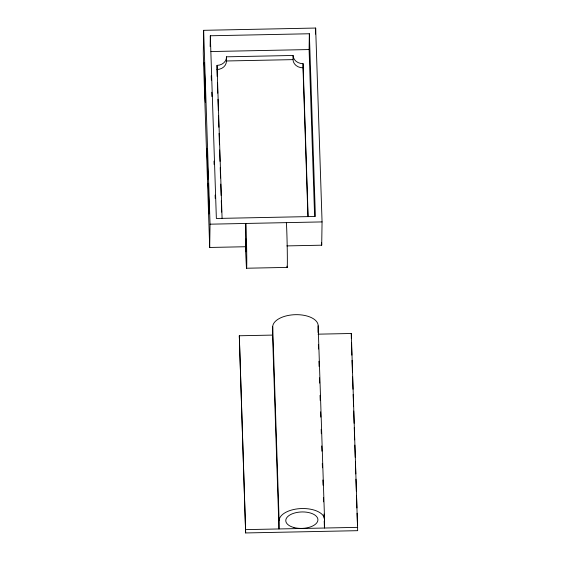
<?xml version="1.0" encoding="UTF-8"?>
<svg xmlns="http://www.w3.org/2000/svg" width="561" height="561" viewBox="0 0 561 561"><rect width="100%" height="100%" fill="white"/><g stroke="black" fill="none" stroke-linecap="round" stroke-linejoin="round"><path stroke-width="0.84" d="M246.286 250.571L246.258 251.749L245.949 239.042L246.076 240.332M286.86 245.9L321.698 245.192L322.063 221.911L315.661 28.05L203.643 30.322L203.278 53.604L209.688 247.464L245.402 246.735L245.767 223.453A22.735 0.491 88.8 0 1 246.623 247.555A22.735 0.491 88.8 0 1 246.588 268.179M210.158 46.577L210.326 35.771L309.349 33.758L315.387 216.462L216.364 218.467L210.326 35.771M209.688 247.464L210.052 224.183L203.643 30.322M217.198 76.534L217.03 65.385A9.747 8.373 0.9 0 0 226.497 56.815L293.052 55.469A9.747 8.373 0.9 0 0 303.066 63.638L308.129 216.693M216.967 69.536A9.747 8.373 0.9 0 0 226.427 60.974L226.497 56.815M324.209 521.043L324.44 528.027L324.574 519.71L318.164 325.85A22.735 11.634 -1.9 0 0 295.619 314.672A22.735 11.634 -1.9 0 0 272.709 326.775L272.576 335.092L239.302 335.766L245.655 532.95L357.666 530.678L351.312 333.493L318.031 334.167M245.655 532.95L239.302 335.766M272.709 326.775L279.119 520.636L278.985 528.946L272.576 335.092M307.919 216.483L303.003 67.797A9.747 8.373 0.9 0 1 292.989 59.627L293.052 55.469M303.003 67.797L303.066 63.638M314.623 216.525L309.097 49.557L309.349 33.758M315.562 34.088L315.661 28.05M318.059 332.505L318.164 325.85M351.312 333.493L351.319 338.564M210.95 51.549L309.097 49.557M226.427 60.974L292.989 59.627M210.052 224.183L322.063 221.911M246.552 268.228L287.141 267.401M245.711 529.626L357.722 527.354M286.952 266.152L287.008 266.706A22.735 0.491 88.8 0 0 287.106 267.359M351.459 342.932L351.866 355.155M352.035 360.393L352.441 372.623M352.589 376.985L352.988 389.215M353.164 394.453L353.57 406.676M353.711 411.045L354.117 423.267M354.257 427.636L354.664 439.859M354.84 445.097L355.239 457.327M355.386 461.689L355.793 473.919M355.962 479.157L356.368 491.38M356.516 495.749L356.915 507.971M357.091 513.217L357.497 525.44M321.614 242.569L321.698 245.192M318.382 344.65L318.522 349.012M318.929 361.242L319.097 366.48M319.475 377.834L319.651 383.072M320.05 395.295L320.226 400.533M320.604 411.886L320.773 417.125M321.18 429.354L321.32 433.716M321.726 445.946L321.902 451.184M322.302 463.407L322.449 467.776M322.856 479.999L323.024 485.237M323.431 497.467L323.578 501.829M323.978 514.058L324.125 518.42M245.402 246.735L246.426 267.534A22.735 0.491 88.8 0 0 246.524 268.179M217.03 65.385L222.093 218.439M217.402 82.656L217.745 93.154M217.949 99.276L218.327 110.643M218.495 115.896L218.874 127.263M219.078 133.385L219.449 144.759M219.624 150.004L220.003 161.372M220.207 167.501L220.55 177.991M220.754 184.113L221.132 195.487M221.3 200.733L221.679 212.1M211.224 75.812L211.371 80.132M211.77 92.228L211.911 96.548M214.014 161.112L214.127 164.527M215.136 195.123L215.249 198.538M246.174 243.102L246.272 247.857M279.119 520.636A22.735 11.634 -1.9 0 1 302.028 508.532A22.735 11.634 -1.9 0 1 324.574 519.71M286.355 222.633A22.735 0.491 88.8 0 1 287.204 246.728A22.735 0.491 88.8 0 1 287.169 267.352M204.295 62.678L205.375 102.2L204.295 62.678M207.093 148.42L207.907 178.91L207.093 148.42M208.25 183.286L209.064 213.776L208.25 183.286M293.88 527.515A16.08 8.226 -1.9 0 0 317.919 519.738A16.08 8.226 -1.9 0 0 293.74 513.266A16.08 8.226 -1.9 0 0 293.88 527.515"/></g></svg>
